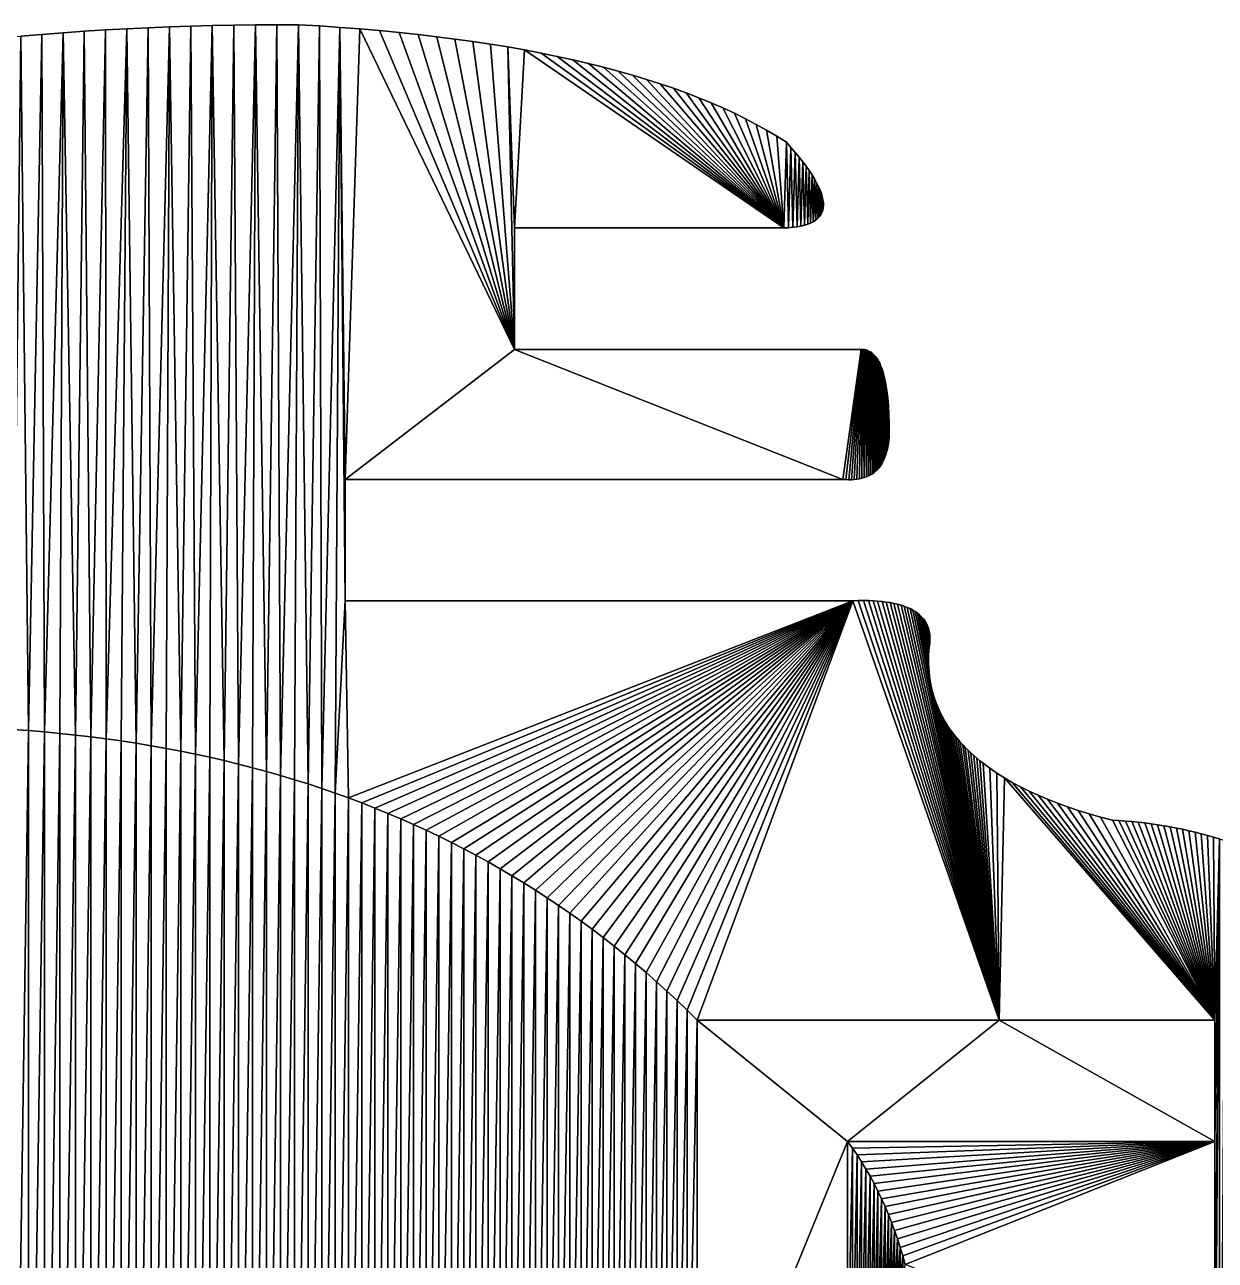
# Model space of a CAD drawing. Extents: x 10 to 917, y 10 to 841.
# Drawn here: x 432.1 to 494.3, y 75 to 139.5 of the extents above; entities that cross this region are included whole.
import ezdxf

# ---------------------------------------------------------------- set-up
doc = ezdxf.new("R2010")
doc.units = 0
doc.header["$MEASUREMENT"] = 0
doc.layers.get('0').update_dxf_attribs({"linetype": 'CONTINUOUS'})

msp = doc.modelspace()

# ---------------------------------------------------------------- linework, layer by layer
for p, q in [((439.676, 139.398), (438.56, 139.353)), ((440.795, 139.436), (439.676, 139.398)), ((441.915, 139.467), (440.795, 139.436)), ((443.039, 139.49), (441.915, 139.467)), ((444.164, 139.505), (443.039, 139.49)), ((445.292, 139.513), (444.164, 139.505)), ((446.422, 139.512), (445.292, 139.513)), ((447.508, 139.448), (446.422, 139.512)), ((448.576, 139.375), (447.508, 139.448)), ((433.013, 139.01), (431.911, 138.918)), ((434.118, 139.093), (433.013, 139.01)), ((435.225, 139.17), (434.118, 139.093)), ((436.334, 139.238), (435.225, 139.17)), ((437.446, 139.299), (436.334, 139.238)), ((438.56, 139.353), (437.446, 139.299)), ((449.625, 139.294), (448.576, 139.375)), ((450.655, 139.204), (449.625, 139.294)), ((451.667, 139.107), (450.655, 139.204)), ((452.66, 139.001), (451.667, 139.107)), ((453.634, 138.887), (452.66, 139.001)), ((454.589, 138.765), (453.634, 138.887)), ((455.526, 138.634), (454.589, 138.765)), ((456.444, 138.496), (455.526, 138.634)), ((457.343, 138.349), (456.444, 138.496)), ((458.223, 138.194), (457.343, 138.349)), ((459.085, 138.031), (458.223, 138.194)), ((459.928, 137.859), (459.085, 138.031)), ((460.752, 137.68), (459.928, 137.859)), ((461.557, 137.492), (460.752, 137.68)), ((462.344, 137.296), (461.557, 137.492)), ((463.112, 137.092), (462.344, 137.296)), ((463.861, 136.88), (463.112, 137.092)), ((464.592, 136.659), (463.861, 136.88)), ((465.304, 136.431), (464.592, 136.659)), ((465.997, 136.194), (465.304, 136.431)), ((466.671, 135.948), (465.997, 136.194)), ((467.327, 135.695), (466.671, 135.948)), ((467.964, 135.434), (467.327, 135.695)), ((468.582, 135.164), (467.964, 135.434)), ((469.181, 134.886), (468.582, 135.164)), ((469.762, 134.6), (469.181, 134.886)), ((470.324, 134.306), (469.762, 134.6)), ((470.867, 134.003), (470.324, 134.306)), ((471.392, 133.693), (470.867, 134.003)), ((471.897, 133.374), (471.392, 133.693)), ((472.135, 133.106), (471.897, 133.374)), ((472.358, 132.846), (472.135, 133.106)), ((472.565, 132.595), (472.358, 132.846)), ((472.756, 132.352), (472.565, 132.595)), ((472.932, 132.117), (472.756, 132.352)), ((473.092, 131.89), (472.932, 132.117)), ((473.237, 131.672), (473.092, 131.89)), ((473.365, 131.462), (473.237, 131.672)), ((473.479, 131.26), (473.365, 131.462)), ((473.576, 131.067), (473.479, 131.26)), ((473.658, 130.882), (473.576, 131.067)), ((473.724, 130.705), (473.658, 130.882)), ((473.775, 130.536), (473.724, 130.705)), ((473.81, 130.375), (473.775, 130.536)), ((473.829, 130.223), (473.81, 130.375)), ((473.75, 129.697), (473.793, 129.816)), ((473.793, 129.816), (473.821, 129.944)), ((473.821, 129.944), (473.833, 130.079)), ((473.833, 130.079), (473.829, 130.223)), ((472.841, 129.042), (473.01, 129.095)), ((473.01, 129.095), (473.162, 129.156)), ((473.162, 129.156), (473.299, 129.226)), ((473.299, 129.226), (473.421, 129.303)), ((473.421, 129.303), (473.527, 129.389)), ((473.527, 129.389), (473.617, 129.484)), ((473.617, 129.484), (473.691, 129.586)), ((473.691, 129.586), (473.75, 129.697)), ((457.692, 122.559), (457.692, 128.901)), ((457.692, 128.901), (471.765, 128.901)), ((471.765, 128.901), (472.012, 128.912)), ((472.012, 128.912), (472.243, 128.932)), ((472.243, 128.932), (472.458, 128.961)), ((472.458, 128.961), (472.657, 128.997)), ((472.657, 128.997), (472.841, 129.042)), ((475.808, 122.559), (457.692, 122.559)), ((475.894, 122.556), (475.808, 122.559)), ((475.977, 122.546), (475.894, 122.556)), ((476.057, 122.528), (475.977, 122.546)), ((476.135, 122.502), (476.057, 122.528)), ((476.211, 122.469), (476.135, 122.502)), ((476.284, 122.428), (476.211, 122.469)), ((476.354, 122.38), (476.284, 122.428)), ((476.421, 122.324), (476.354, 122.38)), ((476.486, 122.26), (476.421, 122.324)), ((476.549, 122.189), (476.486, 122.26)), ((476.609, 122.11), (476.549, 122.189)), ((476.666, 122.024), (476.609, 122.11)), ((476.721, 121.93), (476.666, 122.024)), ((476.773, 121.828), (476.721, 121.93)), ((476.822, 121.719), (476.773, 121.828)), ((476.869, 121.603), (476.822, 121.719)), ((476.913, 121.478), (476.869, 121.603)), ((476.955, 121.346), (476.913, 121.478)), ((477.03, 121.06), (476.955, 121.346)), ((477.095, 120.743), (477.03, 121.06)), ((477.15, 120.396), (477.095, 120.743)), ((477.194, 120.018), (477.15, 120.396)), ((477.228, 119.61), (477.194, 120.018)), ((477.251, 119.172), (477.228, 119.61)), ((477.264, 118.704), (477.251, 119.172)), ((477.26, 117.961), (477.269, 118.136)), ((477.271, 118.508), (477.264, 118.704)), ((477.269, 118.136), (477.273, 118.319)), ((477.273, 118.319), (477.271, 118.508)), ((477.171, 117.325), (477.201, 117.474)), ((477.201, 117.474), (477.226, 117.629)), ((477.226, 117.629), (477.246, 117.792)), ((477.246, 117.792), (477.26, 117.961)), ((476.939, 116.682), (476.996, 116.797)), ((476.996, 116.797), (477.048, 116.919)), ((477.048, 116.919), (477.094, 117.047)), ((477.094, 117.047), (477.135, 117.183)), ((477.135, 117.183), (477.171, 117.325)), ((476.486, 116.131), (476.575, 116.206)), ((476.575, 116.206), (476.658, 116.288)), ((476.658, 116.288), (476.737, 116.376)), ((476.737, 116.376), (476.809, 116.471)), ((476.809, 116.471), (476.877, 116.573)), ((476.877, 116.573), (476.939, 116.682)), ((448.855, 109.427), (448.855, 115.769)), ((448.855, 115.769), (474.845, 115.769)), ((474.845, 115.769), (475.003, 115.756)), ((475.003, 115.756), (475.156, 115.751)), ((475.156, 115.751), (475.303, 115.752)), ((475.303, 115.752), (475.445, 115.759)), ((475.445, 115.759), (475.582, 115.774)), ((475.582, 115.774), (475.714, 115.795)), ((475.714, 115.795), (475.84, 115.823)), ((475.84, 115.823), (475.961, 115.857)), ((475.961, 115.857), (476.077, 115.899)), ((476.077, 115.899), (476.187, 115.947)), ((476.187, 115.947), (476.292, 116.002)), ((476.292, 116.002), (476.391, 116.063)), ((476.391, 116.063), (476.486, 116.131)), ((475.373, 109.427), (448.855, 109.427)), ((475.651, 109.435), (475.373, 109.427)), ((475.919, 109.437), (475.651, 109.435)), ((476.178, 109.434), (475.919, 109.437)), ((476.426, 109.424), (476.178, 109.434)), ((476.664, 109.409), (476.426, 109.424)), ((476.893, 109.389), (476.664, 109.409)), ((477.111, 109.362), (476.893, 109.389)), ((477.32, 109.33), (477.111, 109.362)), ((477.518, 109.292), (477.32, 109.33)), ((477.707, 109.248), (477.518, 109.292)), ((477.885, 109.199), (477.707, 109.248)), ((478.054, 109.144), (477.885, 109.199)), ((478.212, 109.083), (478.054, 109.144)), ((478.361, 109.016), (478.212, 109.083)), ((478.5, 108.944), (478.361, 109.016)), ((478.628, 108.866), (478.5, 108.944)), ((478.747, 108.782), (478.628, 108.866)), ((478.856, 108.692), (478.747, 108.782)), ((478.955, 108.597), (478.856, 108.692)), ((479.043, 108.496), (478.955, 108.597)), ((479.122, 108.389), (479.043, 108.496)), ((479.191, 108.277), (479.122, 108.389)), ((479.25, 108.159), (479.191, 108.277)), ((479.299, 108.035), (479.25, 108.159)), ((479.338, 107.905), (479.299, 108.035)), ((479.367, 107.769), (479.338, 107.905)), ((479.386, 107.628), (479.367, 107.769)), ((479.363, 107.006), (479.384, 107.17)), ((479.384, 107.17), (479.394, 107.329)), ((479.395, 107.481), (479.386, 107.628)), ((479.394, 107.329), (479.395, 107.481)), ((479.318, 106.447), (479.322, 106.641)), ((479.322, 106.641), (479.332, 106.836)), ((479.332, 106.836), (479.363, 107.006)), ((479.318, 106.256), (479.318, 106.447)), ((479.323, 106.066), (479.318, 106.256)), ((479.334, 105.877), (479.323, 106.066)), ((479.349, 105.691), (479.334, 105.877)), ((479.37, 105.507), (479.349, 105.691)), ((479.395, 105.324), (479.37, 105.507)), ((479.426, 105.143), (479.395, 105.324)), ((479.462, 104.964), (479.426, 105.143)), ((479.503, 104.786), (479.462, 104.964)), ((479.549, 104.611), (479.503, 104.786)), ((479.6, 104.437), (479.549, 104.611)), ((479.656, 104.265), (479.6, 104.437)), ((479.717, 104.095), (479.656, 104.265)), ((479.783, 103.926), (479.717, 104.095)), ((479.854, 103.76), (479.783, 103.926)), ((479.931, 103.595), (479.854, 103.76)), ((480.012, 103.432), (479.931, 103.595)), ((480.099, 103.271), (480.012, 103.432)), ((480.19, 103.112), (480.099, 103.271)), ((432.321, 102.646), (431.494, 102.706)), ((433.142, 102.578), (432.321, 102.646)), ((480.287, 102.954), (480.19, 103.112)), ((480.389, 102.798), (480.287, 102.954)), ((480.495, 102.645), (480.389, 102.798)), ((480.607, 102.492), (480.495, 102.645)), ((433.957, 102.501), (433.142, 102.578)), ((434.767, 102.415), (433.957, 102.501)), ((435.57, 102.321), (434.767, 102.415)), ((436.368, 102.218), (435.57, 102.321)), ((437.159, 102.106), (436.368, 102.218)), ((437.945, 101.986), (437.159, 102.106)), ((438.725, 101.856), (437.945, 101.986)), ((480.724, 102.342), (480.607, 102.492)), ((480.846, 102.194), (480.724, 102.342)), ((480.973, 102.047), (480.846, 102.194)), ((481.105, 101.902), (480.973, 102.047)), ((439.499, 101.718), (438.725, 101.856)), ((440.267, 101.572), (439.499, 101.718)), ((441.03, 101.416), (440.267, 101.572)), ((441.786, 101.252), (441.03, 101.416)), ((481.243, 101.759), (481.105, 101.902)), ((481.385, 101.617), (481.243, 101.759)), ((481.532, 101.478), (481.385, 101.617)), ((481.685, 101.34), (481.532, 101.478)), ((481.842, 101.204), (481.685, 101.34)), ((442.537, 101.079), (441.786, 101.252)), ((443.282, 100.898), (442.537, 101.079)), ((444.02, 100.707), (443.282, 100.898)), ((444.753, 100.508), (444.02, 100.707)), ((482.005, 101.07), (481.842, 101.204)), ((482.172, 100.938), (482.005, 101.07)), ((482.523, 100.679), (482.172, 100.938)), ((482.893, 100.427), (482.523, 100.679)), ((445.481, 100.3), (444.753, 100.508)), ((446.202, 100.084), (445.481, 100.3)), ((446.917, 99.859), (446.202, 100.084)), ((483.284, 100.182), (482.893, 100.427)), ((483.696, 99.944), (483.284, 100.182)), ((447.627, 99.625), (446.917, 99.859)), ((448.33, 99.382), (447.627, 99.625)), ((449.028, 99.131), (448.33, 99.382)), ((484.127, 99.714), (483.696, 99.944)), ((484.579, 99.49), (484.127, 99.714)), ((485.051, 99.274), (484.579, 99.49)), ((449.72, 98.87), (449.028, 99.131)), ((450.406, 98.602), (449.72, 98.87)), ((485.544, 99.066), (485.051, 99.274)), ((486.056, 98.864), (485.544, 99.066)), ((486.589, 98.67), (486.056, 98.864)), ((451.086, 98.324), (450.406, 98.602)), ((451.761, 98.038), (451.086, 98.324)), ((487.143, 98.483), (486.589, 98.67)), ((487.716, 98.303), (487.143, 98.483)), ((488.31, 98.13), (487.716, 98.303)), ((488.924, 97.964), (488.31, 98.13)), ((452.429, 97.743), (451.761, 98.038)), ((453.092, 97.439), (452.429, 97.743)), ((453.749, 97.126), (453.092, 97.439)), ((489.264, 97.945), (488.924, 97.964)), ((489.603, 97.922), (489.264, 97.945)), ((489.941, 97.893), (489.603, 97.922)), ((490.277, 97.86), (489.941, 97.893)), ((490.612, 97.822), (490.277, 97.86)), ((490.945, 97.779), (490.612, 97.822)), ((491.277, 97.731), (490.945, 97.779)), ((491.608, 97.679), (491.277, 97.731)), ((491.937, 97.622), (491.608, 97.679)), ((492.265, 97.559), (491.937, 97.622)), ((492.592, 97.493), (492.265, 97.559)), ((492.917, 97.421), (492.592, 97.493)), ((454.399, 96.805), (453.749, 97.126)), ((455.044, 96.475), (454.399, 96.805)), ((493.241, 97.344), (492.917, 97.421)), ((493.563, 97.263), (493.241, 97.344)), ((493.884, 97.177), (493.563, 97.263)), ((494.204, 97.086), (493.884, 97.177)), ((494.522, 96.99), (494.204, 97.086)), ((455.684, 96.136), (455.044, 96.475)), ((456.317, 95.789), (455.684, 96.136)), ((456.944, 95.433), (456.317, 95.789)), ((457.566, 95.068), (456.944, 95.433)), ((458.181, 94.694), (457.566, 95.068)), ((458.791, 94.312), (458.181, 94.694)), ((459.395, 93.921), (458.791, 94.312)), ((459.993, 93.521), (459.395, 93.921)), ((460.585, 93.113), (459.993, 93.521)), ((461.172, 92.695), (460.585, 93.113)), ((461.752, 92.269), (461.172, 92.695)), ((462.327, 91.835), (461.752, 92.269)), ((462.896, 91.391), (462.327, 91.835)), ((463.458, 90.939), (462.896, 91.391)), ((464.015, 90.478), (463.458, 90.939)), ((464.566, 90.009), (464.015, 90.478)), ((465.112, 89.53), (464.566, 90.009)), ((465.651, 89.043), (465.112, 89.53)), ((466.185, 88.548), (465.651, 89.043)), ((466.712, 88.043), (466.185, 88.548)), ((467.234, 87.53), (466.712, 88.043)), ((483.015, 87.53), (467.234, 87.53)), ((494.279, 87.53), (483.015, 87.53)), ((494.279, 81.189), (494.279, 87.53)), ((475.346, 80.84), (475.095, 81.189)), ((475.095, 81.189), (494.279, 81.189)), ((475.589, 80.484), (475.346, 80.84)), ((475.823, 80.121), (475.589, 80.484)), ((476.049, 79.751), (475.823, 80.121)), ((476.267, 79.374), (476.049, 79.751)), ((476.476, 78.99), (476.267, 79.374)), ((476.676, 78.599), (476.476, 78.99)), ((476.868, 78.2), (476.676, 78.599)), ((477.052, 77.795), (476.868, 78.2)), ((477.227, 77.382), (477.052, 77.795)), ((477.394, 76.962), (477.227, 77.382)), ((477.552, 76.535), (477.394, 76.962)), ((477.702, 76.101), (477.552, 76.535)), ((477.843, 75.66), (477.702, 76.101)), ((477.976, 75.212), (477.843, 75.66)), ((478.101, 74.756), (477.976, 75.212))]:
    msp.add_line(p, q)

# ---------------------------------------------------------------- meshes
mesh = msp.add_polyface()
corners = [(458.223, 138.194), (457.692, 128.901), (457.343, 138.349), (471.765, 128.901), (459.085, 138.031), (459.928, 137.859), (449.625, 139.294), (448.855, 115.769), (448.576, 139.375), (457.692, 122.559), (474.845, 115.769), (450.655, 139.204), (451.667, 139.107), (452.66, 139.001), (453.634, 138.887), (454.589, 138.765), (455.526, 138.634), (456.444, 138.496), (428.979, 102.832), (429.713, 138.712), (429.823, 102.798), (430.811, 138.819), (430.662, 102.756), (431.494, 102.706), (431.911, 138.918), (432.321, 102.646), (433.013, 139.01), (433.142, 102.578), (434.118, 139.093), (434.767, 102.415), (435.225, 139.17), (435.57, 102.321), (436.334, 139.238), (436.368, 102.218), (437.446, 139.299), (437.945, 101.986), (438.56, 139.353), (438.725, 101.856), (439.676, 139.398), (440.267, 101.572), (440.795, 139.436), (441.03, 101.416), (441.915, 139.467), (442.537, 101.079), (443.039, 139.49), (443.282, 100.898), (444.164, 139.505), (444.753, 100.508), (445.292, 139.513), (445.481, 100.3), (446.422, 139.512), (446.917, 99.859), (447.508, 139.448), (447.627, 99.625), (448.33, 99.382), (448.855, 109.427)]
mesh.append_faces([[corners[k] for k in face] for face in [(0, 1, 2), (1, 0, 3), (6, 7, 8), (7, 9, 10), (9, 2, 1), (18, 19, 20), (20, 21, 22), (22, 21, 23), (23, 24, 25), (55, 8, 7)]], dxfattribs={"vtx0": -1, "vtx1": -1})
mesh.append_faces([[corners[k] for k in face] for face in [(7, 6, 9), (54, 8, 55)]], dxfattribs={"vtx0": -1, "vtx1": -1, "vtx2": -1})
mesh.append_faces([[corners[k] for k in face] for face in [(3, 0, 4), (3, 4, 5), (9, 6, 11), (9, 11, 12), (9, 12, 13), (9, 13, 14), (9, 14, 15), (9, 15, 16), (9, 16, 17), (9, 17, 2), (20, 19, 21), (23, 21, 24), (25, 24, 26), (27, 26, 28), (29, 28, 30), (31, 30, 32), (33, 32, 34), (35, 34, 36), (37, 36, 38), (39, 38, 40), (41, 40, 42), (43, 42, 44), (45, 44, 46), (47, 46, 48), (49, 48, 50), (51, 50, 52), (53, 52, 8)]], dxfattribs={"vtx0": -1, "vtx2": -1})
mesh = msp.add_polyface()
corners = [(432.321, 102.646), (433.013, 139.01), (433.142, 102.578), (434.118, 139.093), (433.957, 102.501), (434.767, 102.415), (435.225, 139.17), (435.57, 102.321), (436.334, 139.238), (436.368, 102.218), (437.446, 139.299), (437.159, 102.106), (437.945, 101.986), (438.56, 139.353), (438.725, 101.856), (439.676, 139.398), (439.499, 101.718), (440.267, 101.572), (440.795, 139.436), (441.03, 101.416), (441.915, 139.467), (441.786, 101.252), (442.537, 101.079), (443.039, 139.49), (443.282, 100.898), (444.164, 139.505), (444.02, 100.707), (444.753, 100.508), (445.292, 139.513), (445.481, 100.3), (446.422, 139.512), (446.202, 100.084), (446.917, 99.859), (447.508, 139.448), (447.627, 99.625), (448.576, 139.375), (448.33, 99.382), (448.855, 109.427), (449.028, 99.131), (475.373, 109.427), (449.72, 98.87), (450.406, 98.602), (451.086, 98.324), (451.761, 98.038), (452.429, 97.743), (453.092, 97.439), (453.749, 97.126), (454.399, 96.805), (455.044, 96.475), (455.684, 96.136), (456.317, 95.789), (456.944, 95.433), (457.566, 95.068), (458.181, 94.694), (458.791, 94.312)]
mesh.append_faces([[corners[k] for k in face] for face in [(0, 1, 2), (2, 3, 4), (4, 3, 5), (5, 6, 7), (7, 8, 9), (9, 10, 11), (11, 10, 12), (12, 13, 14), (14, 15, 16), (16, 15, 17), (17, 18, 19), (19, 20, 21), (21, 20, 22), (22, 23, 24), (24, 25, 26), (26, 25, 27), (27, 28, 29), (29, 30, 31), (31, 30, 32), (32, 33, 34), (34, 35, 36), (36, 37, 38), (38, 39, 40), (40, 39, 41), (41, 39, 42), (42, 39, 43), (43, 39, 44), (44, 39, 45), (45, 39, 46), (46, 39, 47), (47, 39, 48), (48, 39, 49), (49, 39, 50), (50, 39, 51), (51, 39, 52), (52, 39, 53), (53, 39, 54)]], dxfattribs={"vtx0": -1, "vtx1": -1})
mesh.append_faces([[corners[k] for k in face] for face in [(38, 37, 39)]], dxfattribs={"vtx0": -1, "vtx2": -1})
mesh = msp.add_polyface()
corners = [(471.765, 128.901), (459.928, 137.859), (460.752, 137.68), (461.557, 137.492), (462.344, 137.296), (463.112, 137.092), (463.861, 136.88), (464.592, 136.659), (465.304, 136.431), (465.997, 136.194), (466.671, 135.948), (467.327, 135.695), (467.964, 135.434), (468.582, 135.164), (469.181, 134.886), (469.762, 134.6), (470.324, 134.306), (470.867, 134.003), (471.392, 133.693), (471.897, 133.374), (472.012, 128.912), (472.135, 133.106), (472.243, 128.932), (472.358, 132.846), (472.458, 128.961), (472.565, 132.595), (472.657, 128.997), (472.756, 132.352), (472.841, 129.042), (472.932, 132.117), (473.01, 129.095), (473.092, 131.89), (473.162, 129.156), (473.237, 131.672), (473.299, 129.226), (473.365, 131.462), (473.421, 129.303), (473.479, 131.26), (473.527, 129.389), (473.576, 131.067), (473.617, 129.484), (473.658, 130.882), (473.691, 129.586), (473.724, 130.705), (473.75, 129.697), (473.775, 130.536), (473.793, 129.816), (473.81, 130.375), (473.821, 129.944), (473.829, 130.223)]
mesh.append_faces([[corners[k] for k in face] for face in [(0, 19, 20), (20, 21, 22), (22, 23, 24), (24, 25, 26), (26, 27, 28), (28, 29, 30)]], dxfattribs={"vtx0": -1, "vtx1": -1})
mesh.append_faces([[corners[k] for k in face] for face in [(0, 1, 2), (0, 2, 3), (0, 3, 4), (0, 4, 5), (0, 5, 6), (0, 6, 7), (0, 7, 8), (0, 8, 9), (0, 9, 10), (0, 10, 11), (0, 11, 12), (0, 12, 13), (0, 13, 14), (0, 14, 15), (0, 15, 16), (0, 16, 17), (0, 17, 18), (0, 18, 19), (20, 19, 21), (22, 21, 23), (24, 23, 25), (26, 25, 27), (28, 27, 29), (30, 29, 31), (32, 31, 33), (34, 33, 35), (36, 35, 37), (38, 37, 39), (40, 39, 41), (42, 41, 43), (44, 43, 45), (46, 45, 47), (48, 47, 49)]], dxfattribs={"vtx0": -1, "vtx2": -1})
mesh = msp.add_polyface()
corners = [(473.01, 129.095), (473.092, 131.89), (473.162, 129.156), (473.237, 131.672), (473.299, 129.226), (473.365, 131.462), (473.421, 129.303), (473.479, 131.26), (473.527, 129.389), (473.576, 131.067), (473.617, 129.484), (473.658, 130.882), (473.691, 129.586), (473.724, 130.705), (473.75, 129.697), (473.775, 130.536), (473.793, 129.816), (473.81, 130.375), (473.821, 129.944), (473.829, 130.223), (473.833, 130.079), (474.845, 115.769), (457.692, 122.559), (475.808, 122.559), (475.84, 115.823), (475.894, 122.556), (475.961, 115.857), (475.977, 122.546), (476.077, 115.899), (476.057, 122.528), (476.135, 122.502), (476.187, 115.947), (476.211, 122.469), (476.292, 116.002), (476.284, 122.428), (476.354, 122.38), (476.391, 116.063), (476.421, 122.324), (476.486, 116.131), (476.486, 122.26), (476.575, 116.206), (476.549, 122.189), (476.609, 122.11), (476.658, 116.288), (476.666, 122.024), (476.737, 116.376), (476.721, 121.93), (476.773, 121.828), (476.809, 116.471), (476.822, 121.719), (476.877, 116.573), (476.869, 121.603), (476.913, 121.478), (476.939, 116.682), (476.955, 121.346), (476.996, 116.797), (477.03, 121.06), (477.048, 116.919), (477.095, 120.743), (477.135, 117.183), (477.15, 120.396), (477.171, 117.325), (477.194, 120.018), (477.201, 117.474), (477.228, 119.61), (477.226, 117.629), (477.246, 117.792), (477.251, 119.172), (477.26, 117.961), (477.264, 118.704), (477.269, 118.136), (477.271, 118.508)]
mesh.append_faces([[corners[k] for k in face] for face in [(18, 19, 20)]], dxfattribs={"vtx0": -1})
mesh.append_faces([[corners[k] for k in face] for face in [(0, 1, 2), (2, 3, 4), (4, 5, 6), (6, 7, 8), (8, 9, 10), (10, 11, 12), (12, 13, 14), (14, 15, 16), (16, 17, 18), (65, 64, 66)]], dxfattribs={"vtx0": -1, "vtx1": -1})
mesh.append_faces([[corners[k] for k in face] for face in [(21, 22, 23), (24, 23, 25), (26, 25, 27), (28, 27, 29), (28, 29, 30), (31, 30, 32), (33, 32, 34), (33, 34, 35), (36, 35, 37), (38, 37, 39), (40, 39, 41), (40, 41, 42), (43, 42, 44), (45, 44, 46), (45, 46, 47), (48, 47, 49), (50, 49, 51), (50, 51, 52), (53, 52, 54), (55, 54, 56), (57, 56, 58), (59, 58, 60), (61, 60, 62), (63, 62, 64), (66, 64, 67), (68, 67, 69), (70, 69, 71)]], dxfattribs={"vtx0": -1, "vtx2": -1})
mesh = msp.add_polyface()
corners = [(474.845, 115.769), (475.808, 122.559), (475.003, 115.756), (475.156, 115.751), (475.303, 115.752), (475.445, 115.759), (475.582, 115.774), (475.714, 115.795), (475.84, 115.823), (475.894, 122.556), (475.961, 115.857), (475.977, 122.546), (476.077, 115.899), (476.135, 122.502), (476.187, 115.947), (476.211, 122.469), (476.292, 116.002), (476.354, 122.38), (476.391, 116.063), (476.421, 122.324), (476.486, 116.131), (476.486, 122.26), (476.575, 116.206), (476.609, 122.11), (476.658, 116.288), (476.666, 122.024), (476.737, 116.376), (476.773, 121.828), (476.809, 116.471), (476.822, 121.719), (476.877, 116.573), (476.913, 121.478), (476.939, 116.682), (476.955, 121.346), (476.996, 116.797), (477.03, 121.06), (477.048, 116.919), (477.095, 120.743), (477.094, 117.047), (477.135, 117.183), (477.15, 120.396), (477.171, 117.325), (477.194, 120.018), (477.201, 117.474), (477.228, 119.61), (477.226, 117.629), (477.246, 117.792), (477.251, 119.172), (477.26, 117.961), (477.264, 118.704), (477.269, 118.136), (477.271, 118.508), (477.273, 118.319), (479.363, 107.006), (479.338, 107.905), (479.367, 107.769), (479.384, 107.17), (479.386, 107.628), (479.426, 105.143), (478.628, 108.866), (478.747, 108.782), (479.395, 105.324), (478.856, 108.692), (479.37, 105.507), (478.955, 108.597), (479.349, 105.691), (479.043, 108.496), (479.122, 108.389), (479.334, 105.877), (479.191, 108.277), (479.323, 106.066), (479.25, 108.159)]
mesh.append_faces([[corners[k] for k in face] for face in [(50, 51, 52)]], dxfattribs={"vtx0": -1})
mesh.append_faces([[corners[k] for k in face] for face in [(0, 1, 2), (2, 1, 3), (3, 1, 4), (4, 1, 5), (5, 1, 6), (6, 1, 7), (7, 1, 8), (8, 9, 10), (10, 11, 12), (12, 13, 14), (14, 15, 16), (16, 17, 18), (18, 19, 20), (20, 21, 22), (22, 23, 24), (24, 25, 26), (26, 27, 28), (28, 29, 30), (30, 31, 32), (32, 33, 34), (34, 35, 36), (36, 37, 38), (38, 37, 39), (39, 40, 41), (41, 42, 43), (43, 44, 45), (46, 47, 48), (48, 49, 50)]], dxfattribs={"vtx0": -1, "vtx1": -1})
mesh.append_faces([[corners[k] for k in face] for face in [(53, 54, 55), (56, 55, 57), (58, 59, 60), (61, 60, 62), (63, 62, 64), (65, 64, 66), (65, 66, 67), (68, 67, 69), (70, 69, 71)]], dxfattribs={"vtx0": -1, "vtx2": -1})
mesh = msp.add_polyface()
corners = [(479.338, 107.905), (479.318, 106.447), (479.299, 108.035), (479.322, 106.641), (479.332, 106.836), (479.363, 107.006), (479.367, 107.769), (479.384, 107.17), (479.386, 107.628), (479.394, 107.329), (479.395, 107.481), (458.791, 94.312), (475.373, 109.427), (459.395, 93.921), (459.993, 93.521), (483.015, 87.53), (475.651, 109.435), (475.919, 109.437), (476.178, 109.434), (476.426, 109.424), (476.664, 109.409), (476.893, 109.389), (477.111, 109.362), (477.32, 109.33), (477.518, 109.292), (477.707, 109.248), (477.885, 109.199), (478.054, 109.144), (478.212, 109.083), (478.361, 109.016), (478.5, 108.944), (478.628, 108.866), (479.462, 104.964), (479.426, 105.143), (478.747, 108.782), (479.395, 105.324), (478.856, 108.692), (479.37, 105.507), (478.955, 108.597), (479.349, 105.691), (479.122, 108.389), (479.334, 105.877), (479.191, 108.277), (479.323, 106.066), (479.25, 108.159), (479.318, 106.256), (479.503, 104.786), (479.549, 104.611), (479.6, 104.437)]
mesh.append_faces([[corners[k] for k in face] for face in [(9, 8, 10)]], dxfattribs={"vtx0": -1})
mesh.append_faces([[corners[k] for k in face] for face in [(0, 1, 2), (1, 0, 3), (3, 0, 4), (4, 0, 5), (5, 6, 7), (7, 8, 9), (11, 12, 13), (13, 12, 14), (32, 31, 33), (33, 34, 35), (35, 36, 37), (37, 38, 39), (39, 40, 41), (41, 42, 43), (43, 44, 45), (45, 2, 1)]], dxfattribs={"vtx0": -1, "vtx1": -1})
mesh.append_faces([[corners[k] for k in face] for face in [(15, 31, 32)]], dxfattribs={"vtx0": -1, "vtx1": -1, "vtx2": -1})
mesh.append_faces([[corners[k] for k in face] for face in [(15, 12, 16), (15, 16, 17), (15, 17, 18), (15, 18, 19), (15, 19, 20), (15, 20, 21), (15, 21, 22), (15, 22, 23), (15, 23, 24), (15, 24, 25), (15, 25, 26), (15, 26, 27), (15, 27, 28), (15, 28, 29), (15, 29, 30), (15, 30, 31), (45, 44, 2), (15, 32, 46), (15, 46, 47), (15, 47, 48)]], dxfattribs={"vtx0": -1, "vtx2": -1})
mesh = msp.add_polyface()
corners = [(494.279, 81.189), (475.346, 80.84), (475.095, 81.189), (475.589, 80.484), (475.823, 80.121), (476.049, 79.751), (459.993, 93.521), (475.373, 109.427), (460.585, 93.113), (461.172, 92.695), (461.752, 92.269), (462.327, 91.835), (462.896, 91.391), (463.458, 90.939), (464.015, 90.478), (464.566, 90.009), (465.112, 89.53), (465.651, 89.043), (466.185, 88.548), (466.712, 88.043), (467.234, 87.53), (483.015, 87.53), (479.6, 104.437), (479.656, 104.265), (479.717, 104.095), (479.783, 103.926), (479.854, 103.76), (479.931, 103.595), (480.012, 103.432), (480.099, 103.271), (480.19, 103.112), (480.287, 102.954), (480.389, 102.798), (480.495, 102.645), (480.607, 102.492), (480.724, 102.342), (480.846, 102.194), (480.973, 102.047), (481.105, 101.902), (481.243, 101.759), (481.385, 101.617), (481.532, 101.478), (481.685, 101.34)]
mesh.append_faces([[corners[k] for k in face] for face in [(0, 1, 2)]], dxfattribs={"vtx0": -1})
mesh.append_faces([[corners[k] for k in face] for face in [(1, 0, 3), (3, 0, 4), (4, 0, 5), (6, 7, 8), (8, 7, 9), (9, 7, 10), (10, 7, 11), (11, 7, 12), (12, 7, 13), (13, 7, 14), (14, 7, 15), (15, 7, 16), (16, 7, 17), (17, 7, 18), (18, 7, 19), (19, 7, 20), (20, 7, 21)]], dxfattribs={"vtx0": -1, "vtx1": -1})
mesh.append_faces([[corners[k] for k in face] for face in [(21, 22, 23), (21, 23, 24), (21, 24, 25), (21, 25, 26), (21, 26, 27), (21, 27, 28), (21, 28, 29), (21, 29, 30), (21, 30, 31), (21, 31, 32), (21, 32, 33), (21, 33, 34), (21, 34, 35), (21, 35, 36), (21, 36, 37), (21, 37, 38), (21, 38, 39), (21, 39, 40), (21, 40, 41), (21, 41, 42)]], dxfattribs={"vtx0": -1, "vtx2": -1})
mesh = msp.add_polyface()
corners = [(409.461, 48.064), (410.508, 101.63), (410.508, 47.883), (411.573, 101.799), (411.573, 47.714), (412.658, 101.956), (412.658, 47.557), (413.761, 102.102), (413.761, 47.411), (414.883, 102.235), (414.883, 47.278), (416.024, 102.356), (416.024, 47.157), (417.184, 102.466), (417.184, 47.048), (418.362, 102.563), (418.362, 46.95), (419.56, 102.648), (419.56, 46.865), (420.776, 102.722), (420.776, 46.791), (422.011, 102.783), (422.011, 46.73), (422.903, 102.82), (422.903, 46.693), (423.788, 102.848), (423.788, 46.665), (424.668, 102.867), (424.668, 46.646), (425.542, 102.877), (425.542, 46.636), (426.41, 102.879), (426.41, 46.634), (427.272, 102.872), (427.272, 46.641), (428.128, 102.856), (428.128, 46.657), (428.979, 102.832), (428.979, 46.682), (429.823, 102.798), (429.823, 46.715), (430.662, 102.756), (430.662, 46.757), (431.494, 102.706), (431.494, 46.808), (432.321, 102.646), (432.321, 46.867), (433.142, 102.578), (433.142, 46.935)]
mesh.append_faces([[corners[k] for k in face] for face in [(0, 1, 2), (2, 3, 4), (4, 5, 6), (6, 7, 8), (8, 9, 10), (10, 11, 12), (12, 13, 14), (14, 15, 16), (16, 17, 18), (18, 19, 20), (20, 21, 22), (22, 23, 24), (24, 25, 26), (26, 27, 28), (28, 29, 30), (30, 31, 32), (32, 33, 34), (34, 35, 36), (36, 37, 38), (38, 39, 40), (40, 41, 42), (42, 43, 44), (44, 45, 46), (46, 47, 48)]], dxfattribs={"vtx0": -1, "vtx1": -1})
mesh.append_faces([[corners[k] for k in face] for face in [(2, 1, 3), (4, 3, 5), (6, 5, 7), (8, 7, 9), (10, 9, 11), (12, 11, 13), (14, 13, 15), (16, 15, 17), (18, 17, 19), (20, 19, 21), (22, 21, 23), (24, 23, 25), (26, 25, 27), (28, 27, 29), (30, 29, 31), (32, 31, 33), (34, 33, 35), (36, 35, 37), (38, 37, 39), (40, 39, 41), (42, 41, 43), (44, 43, 45), (46, 45, 47)]], dxfattribs={"vtx0": -1, "vtx2": -1})
mesh = msp.add_polyface()
corners = [(433.142, 46.935), (433.142, 102.578), (433.957, 102.501), (433.957, 47.012), (434.767, 102.415), (434.767, 47.098), (435.57, 102.321), (435.57, 47.192), (436.368, 102.218), (436.368, 47.295), (437.159, 102.106), (437.159, 47.407), (437.945, 101.986), (437.945, 47.527), (438.725, 101.856), (438.725, 47.657), (439.499, 101.718), (439.499, 47.795), (440.267, 101.572), (440.267, 47.941), (441.03, 101.416), (441.03, 48.097), (441.786, 101.252), (441.786, 48.261), (442.537, 101.079), (442.537, 48.434), (443.282, 100.898), (443.282, 48.615), (444.02, 100.707), (444.02, 48.806), (444.753, 100.508), (444.753, 49.005), (445.481, 100.3), (445.481, 49.213), (446.202, 100.084), (446.202, 49.429), (446.917, 99.859), (446.917, 49.654), (447.627, 99.625), (447.627, 49.888), (448.33, 99.382), (448.33, 50.131), (449.028, 99.131), (449.028, 50.383), (449.72, 98.87), (449.72, 50.643), (450.406, 98.602), (450.406, 50.912), (451.086, 98.324)]
mesh.append_faces([[corners[k] for k in face] for face in [(0, 2, 3), (3, 4, 5), (5, 6, 7), (7, 8, 9), (9, 10, 11), (11, 12, 13), (13, 14, 15), (15, 16, 17), (17, 18, 19), (19, 20, 21), (21, 22, 23), (23, 24, 25), (25, 26, 27), (27, 28, 29), (29, 30, 31), (31, 32, 33), (33, 34, 35), (35, 36, 37), (37, 38, 39), (39, 40, 41), (41, 42, 43), (43, 44, 45), (45, 46, 47)]], dxfattribs={"vtx0": -1, "vtx1": -1})
mesh.append_faces([[corners[k] for k in face] for face in [(0, 1, 2), (3, 2, 4), (5, 4, 6), (7, 6, 8), (9, 8, 10), (11, 10, 12), (13, 12, 14), (15, 14, 16), (17, 16, 18), (19, 18, 20), (21, 20, 22), (23, 22, 24), (25, 24, 26), (27, 26, 28), (29, 28, 30), (31, 30, 32), (33, 32, 34), (35, 34, 36), (37, 36, 38), (39, 38, 40), (41, 40, 42), (43, 42, 44), (45, 44, 46), (47, 46, 48)]], dxfattribs={"vtx0": -1, "vtx2": -1})
mesh = msp.add_polyface()
corners = [(476.049, 79.751), (494.279, 81.189), (476.267, 79.374), (476.476, 78.99), (476.676, 78.599), (476.868, 78.2), (477.052, 77.795), (477.227, 77.382), (477.394, 76.962), (477.552, 76.535), (477.702, 76.101), (477.843, 75.66), (477.976, 75.212), (478.101, 74.756), (483.015, 87.53), (481.685, 101.34), (481.842, 101.204), (482.005, 101.07), (482.172, 100.938), (482.523, 100.679), (482.893, 100.427), (483.284, 100.182), (494.279, 87.53), (483.696, 99.944), (484.127, 99.714), (484.579, 99.49), (485.051, 99.274), (485.544, 99.066), (486.056, 98.864), (486.589, 98.67), (487.143, 98.483), (487.716, 98.303), (488.31, 98.13), (488.924, 97.964), (489.264, 97.945), (489.603, 97.922), (489.941, 97.893), (490.277, 97.86), (490.612, 97.822), (490.945, 97.779), (491.277, 97.731), (494.279, 68.325)]
mesh.append_faces([[corners[k] for k in face] for face in [(0, 1, 2), (2, 1, 3), (3, 1, 4), (4, 1, 5), (5, 1, 6), (6, 1, 7), (7, 1, 8), (8, 1, 9), (9, 1, 10), (10, 1, 11), (11, 1, 12), (12, 1, 13), (14, 21, 22)]], dxfattribs={"vtx0": -1, "vtx1": -1})
mesh.append_faces([[corners[k] for k in face] for face in [(41, 13, 1)]], dxfattribs={"vtx0": -1, "vtx1": -1, "vtx2": -1})
mesh.append_faces([[corners[k] for k in face] for face in [(14, 15, 16), (14, 16, 17), (14, 17, 18), (14, 18, 19), (14, 19, 20), (14, 20, 21), (22, 21, 23), (22, 23, 24), (22, 24, 25), (22, 25, 26), (22, 26, 27), (22, 27, 28), (22, 28, 29), (22, 29, 30), (22, 30, 31), (22, 31, 32), (22, 32, 33), (22, 33, 34), (22, 34, 35), (22, 35, 36), (22, 36, 37), (22, 37, 38), (22, 38, 39), (22, 39, 40)]], dxfattribs={"vtx0": -1, "vtx2": -1})
mesh = msp.add_polyface()
corners = [(450.406, 50.912), (451.086, 98.324), (451.086, 51.189), (451.761, 98.038), (451.761, 51.475), (452.429, 97.743), (452.429, 51.771), (453.092, 97.439), (453.092, 52.074), (453.749, 97.126), (453.749, 52.387), (454.399, 96.805), (454.399, 52.708), (455.044, 96.475), (455.044, 53.038), (455.684, 96.136), (455.684, 53.377), (456.317, 95.789), (456.317, 53.724), (456.944, 95.433), (456.944, 54.08), (457.566, 95.068), (457.566, 54.445), (458.181, 94.694), (458.181, 54.819), (458.791, 94.312), (458.791, 55.201), (459.395, 93.921), (459.395, 55.592), (459.993, 93.521), (459.993, 55.992), (460.585, 93.113), (460.585, 56.4), (461.172, 92.695), (461.172, 56.818), (461.752, 92.269), (461.752, 57.244), (462.327, 91.835), (462.327, 57.678), (462.896, 91.391), (462.896, 58.122), (463.458, 90.939), (463.458, 58.574), (464.015, 90.478), (464.015, 59.035), (464.566, 90.009), (464.566, 59.504), (465.112, 89.53), (465.112, 59.983)]
mesh.append_faces([[corners[k] for k in face] for face in [(0, 1, 2), (2, 3, 4), (4, 5, 6), (6, 7, 8), (8, 9, 10), (10, 11, 12), (12, 13, 14), (14, 15, 16), (16, 17, 18), (18, 19, 20), (20, 21, 22), (22, 23, 24), (24, 25, 26), (26, 27, 28), (28, 29, 30), (30, 31, 32), (32, 33, 34), (34, 35, 36), (36, 37, 38), (38, 39, 40), (40, 41, 42), (42, 43, 44), (44, 45, 46), (46, 47, 48)]], dxfattribs={"vtx0": -1, "vtx1": -1})
mesh.append_faces([[corners[k] for k in face] for face in [(2, 1, 3), (4, 3, 5), (6, 5, 7), (8, 7, 9), (10, 9, 11), (12, 11, 13), (14, 13, 15), (16, 15, 17), (18, 17, 19), (20, 19, 21), (22, 21, 23), (24, 23, 25), (26, 25, 27), (28, 27, 29), (30, 29, 31), (32, 31, 33), (34, 33, 35), (36, 35, 37), (38, 37, 39), (40, 39, 41), (42, 41, 43), (44, 43, 45), (46, 45, 47)]], dxfattribs={"vtx0": -1, "vtx2": -1})
mesh = msp.add_polyface()
corners = [(494.279, 87.53), (491.277, 97.731), (491.608, 97.679), (491.937, 97.622), (492.265, 97.559), (492.592, 97.493), (492.917, 97.421), (493.241, 97.344), (493.563, 97.263), (493.884, 97.177), (494.204, 97.086), (494.522, 96.99), (494.279, 81.189), (494.279, 68.325), (494.279, 61.983), (494.522, 52.523), (494.839, 96.89), (494.839, 52.623), (495.155, 96.784), (495.155, 52.729), (495.469, 96.674), (495.469, 52.839), (495.782, 96.559), (495.782, 52.954), (496.093, 96.44), (496.093, 53.073), (496.403, 96.315), (496.403, 53.198), (496.712, 96.186), (496.712, 53.327), (497.019, 96.052), (497.019, 53.461), (497.325, 95.913), (497.325, 53.6), (497.63, 95.769), (497.63, 53.744), (497.933, 95.62), (497.933, 53.893), (498.235, 95.467), (498.235, 54.046), (498.535, 95.309), (498.535, 54.204), (498.835, 95.146), (498.835, 54.367), (499.132, 94.978), (499.132, 54.535), (499.896, 94.326), (499.896, 55.187), (500.636, 93.675), (500.636, 55.838), (501.353, 93.025), (501.353, 56.488), (502.047, 92.377), (502.047, 57.136), (502.717, 91.73), (502.717, 57.783), (503.364, 91.085), (503.364, 58.428), (503.987, 90.44), (503.987, 59.073), (504.588, 89.797), (504.588, 59.716), (505.164, 89.156), (505.164, 60.357), (505.718, 88.515)]
mesh.append_faces([[corners[k] for k in face] for face in [(0, 11, 12), (13, 11, 14)]], dxfattribs={"vtx0": -1, "vtx1": -1})
mesh.append_faces([[corners[k] for k in face] for face in [(12, 11, 13)]], dxfattribs={"vtx0": -1, "vtx1": -1, "vtx2": -1})
mesh.append_faces([[corners[k] for k in face] for face in [(0, 1, 2), (0, 2, 3), (0, 3, 4), (0, 4, 5), (0, 5, 6), (0, 6, 7), (0, 7, 8), (0, 8, 9), (0, 9, 10), (0, 10, 11), (15, 11, 16), (17, 16, 18), (19, 18, 20), (21, 20, 22), (23, 22, 24), (25, 24, 26), (27, 26, 28), (29, 28, 30), (31, 30, 32), (33, 32, 34), (35, 34, 36), (37, 36, 38), (39, 38, 40), (41, 40, 42), (43, 42, 44), (45, 44, 46), (47, 46, 48), (49, 48, 50), (51, 50, 52), (53, 52, 54), (55, 54, 56), (57, 56, 58), (59, 58, 60), (61, 60, 62), (63, 62, 64)]], dxfattribs={"vtx0": -1, "vtx2": -1})
mesh = msp.add_polyface()
corners = [(490.945, 51.734), (494.279, 61.983), (491.277, 51.782), (491.608, 51.834), (491.937, 51.891), (492.265, 51.954), (492.592, 52.02), (492.917, 52.092), (493.241, 52.169), (493.563, 52.25), (493.884, 52.336), (494.204, 52.427), (494.522, 52.523), (494.522, 96.99), (494.839, 96.89), (494.839, 52.623), (495.155, 96.784), (495.155, 52.729), (495.469, 96.674), (495.469, 52.839), (495.782, 96.559), (495.782, 52.954), (496.093, 96.44), (496.093, 53.073), (496.403, 96.315), (496.403, 53.198), (496.712, 96.186), (496.712, 53.327), (497.019, 96.052), (497.019, 53.461), (497.325, 95.913), (497.325, 53.6), (497.63, 95.769), (497.63, 53.744), (497.933, 95.62), (497.933, 53.893), (498.235, 95.467), (498.235, 54.046), (498.535, 95.309), (498.535, 54.204), (498.835, 95.146), (498.835, 54.367), (499.132, 94.978), (499.132, 54.535), (499.896, 94.326), (499.896, 55.187), (500.636, 93.675), (500.636, 55.838), (501.353, 93.025), (501.353, 56.488), (502.047, 92.377), (502.047, 57.136), (502.717, 91.73), (502.717, 57.783), (503.364, 91.085), (503.364, 58.428), (503.987, 90.44), (503.987, 59.073), (504.588, 89.797), (504.588, 59.716), (505.164, 89.156), (505.164, 60.357), (505.718, 88.515), (505.718, 60.998), (506.248, 87.876), (506.248, 61.637)]
mesh.append_faces([[corners[k] for k in face] for face in [(0, 1, 2), (2, 1, 3), (3, 1, 4), (4, 1, 5), (5, 1, 6), (6, 1, 7), (7, 1, 8), (8, 1, 9), (9, 1, 10), (10, 1, 11), (11, 1, 12), (12, 14, 15), (15, 16, 17), (17, 18, 19), (19, 20, 21), (21, 22, 23), (23, 24, 25), (25, 26, 27), (27, 28, 29), (29, 30, 31), (31, 32, 33), (33, 34, 35), (35, 36, 37), (37, 38, 39), (39, 40, 41), (41, 42, 43), (43, 44, 45), (45, 46, 47), (47, 48, 49), (49, 50, 51), (51, 52, 53), (53, 54, 55), (55, 56, 57), (57, 58, 59), (59, 60, 61), (61, 62, 63), (63, 64, 65)]], dxfattribs={"vtx0": -1, "vtx1": -1})
mesh.append_faces([[corners[k] for k in face] for face in [(12, 1, 13)]], dxfattribs={"vtx0": -1, "vtx1": -1, "vtx2": -1})
mesh = msp.add_polyface()
corners = [(465.112, 59.983), (465.112, 89.53), (465.651, 89.043), (465.651, 60.47), (466.185, 88.548), (466.185, 60.965), (466.712, 88.043), (466.712, 61.47), (467.234, 87.53), (467.234, 61.983), (475.095, 81.189), (483.015, 87.53), (494.279, 81.189), (494.279, 87.53), (475.346, 80.84), (475.095, 68.324), (475.346, 68.673), (475.589, 80.484), (475.589, 69.029), (475.823, 80.121), (475.823, 69.392), (476.049, 79.751), (476.049, 69.762), (476.267, 79.374), (476.267, 70.139), (476.476, 78.99), (476.476, 70.523), (476.676, 78.599), (476.676, 70.914), (476.868, 78.2), (476.868, 71.313), (477.052, 77.795), (477.052, 71.718), (477.227, 77.382), (477.227, 72.131), (477.394, 76.962), (477.394, 72.551), (477.552, 76.535), (477.552, 72.978), (477.702, 76.101), (477.702, 73.412), (477.843, 75.66), (477.843, 73.853), (477.976, 75.212), (477.976, 74.301), (478.101, 74.756), (483.015, 61.983), (494.279, 68.325), (494.279, 61.983)]
mesh.append_faces([[corners[k] for k in face] for face in [(12, 11, 13), (44, 43, 45), (46, 47, 48)]], dxfattribs={"vtx0": -1})
mesh.append_faces([[corners[k] for k in face] for face in [(0, 2, 3), (3, 4, 5), (5, 6, 7), (7, 8, 9), (10, 11, 12), (14, 15, 10), (15, 14, 16), (16, 17, 18), (18, 19, 20), (20, 21, 22), (22, 23, 24), (24, 25, 26), (26, 27, 28), (28, 29, 30), (30, 31, 32), (32, 33, 34), (34, 35, 36), (36, 37, 38), (38, 39, 40), (40, 41, 42), (42, 43, 44), (9, 15, 46)]], dxfattribs={"vtx0": -1, "vtx1": -1})
mesh.append_faces([[corners[k] for k in face] for face in [(9, 8, 10), (15, 9, 10)]], dxfattribs={"vtx0": -1, "vtx1": -1, "vtx2": -1})
mesh.append_faces([[corners[k] for k in face] for face in [(0, 1, 2), (3, 2, 4), (5, 4, 6), (7, 6, 8), (10, 8, 11), (16, 14, 17), (18, 17, 19), (20, 19, 21), (22, 21, 23), (24, 23, 25), (26, 25, 27), (28, 27, 29), (30, 29, 31), (32, 31, 33), (34, 33, 35), (36, 35, 37), (38, 37, 39), (40, 39, 41), (42, 41, 43), (46, 15, 47)]], dxfattribs={"vtx0": -1, "vtx2": -1})

doc.saveas('drawing.dxf')
